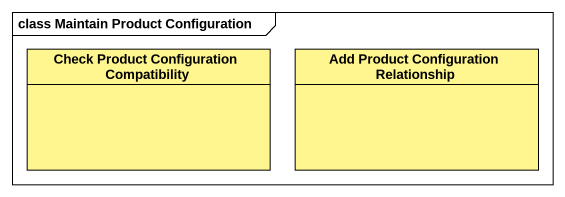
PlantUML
@startuml
mainframe class Maintain Product Configuration
hide circle
hide empty members
class "Check Product Configuration Compatibility" as Check_Product_Configuration #FFF68F
class "Add Product Configuration Relationship" as Add_Product_Configuration #FFF68F
@enduml
